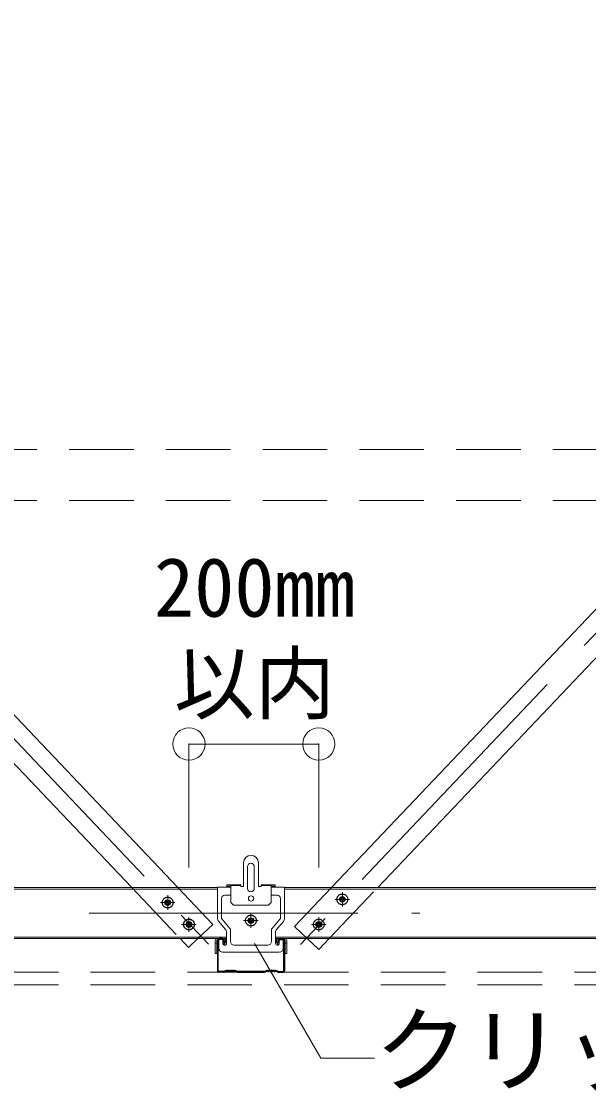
# Model space of a CAD drawing. Units: millimetres, scale not verified. Extents: x -7800 to 7800, y -5387 to 5300.
# Drawn here: x -5732 to -5310, y -1999 to -1200 of the extents above; entities that cross this region are included whole.
import ezdxf
from ezdxf.enums import TextEntityAlignment as Align

# ---------------------------------------------------------------- set-up
doc = ezdxf.new("R2010")
doc.units = ezdxf.units.MM
doc.header["$LTSCALE"] = 40
doc.header["$PDMODE"] = 32
doc.header["$PDSIZE"] = 24
doc.linetypes.add('CHAIN1', pattern=[8, 5, -1, 1, -1])
doc.linetypes.add('DASHED1', pattern=[1.8, 1.2, -0.6])
for name, color, linetype, lineweight in [('7-0_中心線', 4, 'CHAIN1', 9), ('7-2_野縁受け', 3, 'Continuous', 18), ('7-3_野縁', 2, 'Continuous', 25), ('7-4_ブレース・補強材', 4, 'Continuous', 9), ('7-5_寸法', 4, 'Continuous', 9), ('7-6_文字', 7, 'Continuous', 18), ('7-A_クリップ', 7, 'Continuous', 18), ('7-C_ビス・アンカーボルト・強調図形', 2, 'Continuous', 25), ('7-D_パネル', 4, 'DASHED1', 9)]:
    doc.layers.add(name, color=color, linetype=linetype, lineweight=lineweight)
doc.styles.add('ＭＳ ゴシック', font='')
doc.styles.get('ＭＳ ゴシック').set_extended_font_data('MS Gothic')

msp = doc.modelspace()

# ---------------------------------------------------------------- linework, layer by layer
at = {"layer": '7-0_中心線'}
for p, q in [((-6879.57, -531.13), (-5592.69, -1887.58)), ((-4900.15, -1229.96), (-5524.15, -1887.71)), ((-5623.1, -1851.13), (-5623.1, -1862.02)), ((-5493.13, -1848.74), (-5493.13, -1859.62)), ((-5628.54, -1856.58), (-5617.66, -1856.58)), ((-5498.57, -1854.18), (-5487.69, -1854.18)), ((-5681.51, -1864.44), (-5435.34, -1864.44)), ((-5607.27, -1867.44), (-5607.27, -1878.33)), ((-5561.16, -1864.51), (-5561.16, -1875.4)), ((-5510.64, -1867.44), (-5510.64, -1878.33)), ((-5612.72, -1872.88), (-5601.83, -1872.88)), ((-5566.61, -1869.96), (-5555.72, -1869.96)), ((-5516.08, -1872.88), (-5505.19, -1872.88))]:
    msp.add_line(p, q, dxfattribs=at)
at = {"layer": '7-2_野縁受け'}
for p, q in [((-5836.1, -1845.44), (-5586.08, -1845.44)), ((-5836.1, -1846.64), (-5586.08, -1846.64)), ((-5536.08, -1845.44), (-5286.1, -1845.44)), ((-5536.08, -1846.64), (-5286.1, -1846.64)), ((-5836.38, -1882.24), (-5579.33, -1882.24)), ((-5834.8, -1883.44), (-5579.33, -1883.44)), ((-5542.83, -1882.24), (-5232.56, -1882.24)), ((-5542.83, -1883.44), (-5232.56, -1883.44))]:
    msp.add_line(p, q, dxfattribs=at)
at = {"layer": '7-3_野縁'}
for p, q in [((-5582.5, -1883.44), (-5584.58, -1883.44)), ((-5582.5, -1883.97), (-5584.58, -1883.97)), ((-5539.65, -1883.44), (-5537.58, -1883.44)), ((-5539.65, -1883.97), (-5537.58, -1883.97)), ((-5586.08, -1884.86), (-5586.01, -1907.18)), ((-5585.48, -1907.21), (-5585.55, -1884.89)), ((-5581.53, -1884.94), (-5581.53, -1886.44)), ((-5581.53, -1886.44), (-5581, -1886.44)), ((-5581, -1884.94), (-5581, -1886.44)), ((-5541.15, -1884.94), (-5541.15, -1886.44)), ((-5540.62, -1886.44), (-5541.15, -1886.44)), ((-5540.62, -1884.94), (-5540.62, -1886.44)), ((-5536.67, -1907.21), (-5536.61, -1884.89)), ((-5536.08, -1884.86), (-5536.14, -1907.18)), ((-5581.51, -1907.91), (-5584.81, -1907.91)), ((-5579.59, -1907.06), (-5581.3, -1907.86)), ((-5581.08, -1908.35), (-5579.63, -1907.67)), ((-5578.85, -1907.9), (-5579.14, -1907.71)), ((-5578.85, -1907.26), (-5579.1, -1907.1)), ((-5578.05, -1907.1), (-5578.3, -1907.26)), ((-5578.05, -1907.73), (-5578.3, -1907.9)), ((-5577.25, -1907.26), (-5577.5, -1907.1)), ((-5577.25, -1907.9), (-5577.5, -1907.73)), ((-5576.45, -1907.1), (-5576.7, -1907.26)), ((-5576.45, -1907.73), (-5576.7, -1907.9)), ((-5575.65, -1907.26), (-5575.9, -1907.1)), ((-5575.65, -1907.9), (-5575.9, -1907.73)), ((-5574.85, -1907.1), (-5575.1, -1907.26)), ((-5574.85, -1907.73), (-5575.1, -1907.9)), ((-5574.05, -1907.26), (-5574.3, -1907.1)), ((-5574.05, -1907.9), (-5574.3, -1907.73)), ((-5573.26, -1907.1), (-5573.5, -1907.26)), ((-5573.21, -1907.71), (-5573.5, -1907.9)), ((-5571.06, -1907.86), (-5572.77, -1907.06)), ((-5571.28, -1908.35), (-5572.72, -1907.67)), ((-5551.31, -1907.91), (-5570.85, -1907.91)), ((-5549.39, -1907.06), (-5551.1, -1907.86)), ((-5550.88, -1908.35), (-5549.43, -1907.67)), ((-5548.65, -1907.9), (-5548.94, -1907.71)), ((-5548.65, -1907.26), (-5548.9, -1907.1)), ((-5547.85, -1907.1), (-5548.1, -1907.26)), ((-5547.85, -1907.73), (-5548.1, -1907.9)), ((-5547.05, -1907.26), (-5547.3, -1907.1)), ((-5547.05, -1907.9), (-5547.3, -1907.73)), ((-5546.25, -1907.1), (-5546.5, -1907.26)), ((-5546.25, -1907.73), (-5546.5, -1907.9)), ((-5545.45, -1907.26), (-5545.7, -1907.1)), ((-5545.45, -1907.9), (-5545.7, -1907.73)), ((-5544.65, -1907.1), (-5544.9, -1907.26)), ((-5544.65, -1907.73), (-5544.9, -1907.9)), ((-5543.85, -1907.26), (-5544.1, -1907.1)), ((-5543.85, -1907.9), (-5544.1, -1907.73)), ((-5543.06, -1907.1), (-5543.3, -1907.26)), ((-5543.01, -1907.71), (-5543.3, -1907.9)), ((-5540.86, -1907.86), (-5542.57, -1907.06)), ((-5541.08, -1908.35), (-5542.52, -1907.67)), ((-5540.65, -1907.91), (-5537.34, -1907.91)), ((-5581.5, -1908.44), (-5584.81, -1908.44)), ((-5570.86, -1908.44), (-5551.3, -1908.44)), ((-5540.66, -1908.44), (-5537.34, -1908.44))]:
    msp.add_line(p, q, dxfattribs=at)
for centre, radius, start, end in [((-5584.58, -1884.94), 1.5, 90, 176.98721), ((-5584.58, -1884.94), 0.97, 90, 176.98721), ((-5582.5, -1884.94), 1.5, 0, 90), ((-5582.5, -1884.94), 0.97, 0, 90), ((-5539.65, -1884.94), 1.5, 90, 180), ((-5539.65, -1884.94), 0.97, 90, 180), ((-5537.58, -1884.94), 1.5, 3.01279, 90), ((-5537.58, -1884.94), 0.97, 3.01279, 90), ((-5584.81, -1907.24), 1.2, 176.98721, 270), ((-5584.81, -1907.24), 0.67, 176.98721, 270), ((-5581.51, -1907.41), 0.5, 270, 295.09938), ((-5579.42, -1908.12), 0.5, 56.47553, 115.09938), ((-5579.38, -1907.52), 0.5, 56.47553, 115.09938), ((-5578.58, -1906.85), 0.5, 236.47553, 303.52447), ((-5578.58, -1907.48), 0.5, 236.47553, 303.52447), ((-5577.78, -1907.51), 0.5, 56.47553, 123.52447), ((-5577.78, -1908.15), 0.5, 56.47553, 123.52447), ((-5576.98, -1906.85), 0.5, 236.47553, 303.52447), ((-5576.98, -1907.48), 0.5, 236.47553, 303.52447), ((-5576.18, -1907.51), 0.5, 56.47553, 123.52447), ((-5576.18, -1908.15), 0.5, 56.47553, 123.52447), ((-5575.38, -1906.85), 0.5, 236.47553, 303.52447), ((-5575.38, -1907.48), 0.5, 236.47553, 303.52447), ((-5574.58, -1907.51), 0.5, 56.47553, 123.52447), ((-5574.58, -1908.15), 0.5, 56.47553, 123.52447), ((-5573.78, -1906.85), 0.5, 236.47553, 303.52447), ((-5573.78, -1907.48), 0.5, 236.47553, 303.52447), ((-5572.98, -1907.52), 0.5, 64.90062, 123.52447), ((-5572.94, -1908.12), 0.5, 64.90062, 123.52447), ((-5570.85, -1907.41), 0.5, 244.90062, 270), ((-5551.31, -1907.41), 0.5, 270, 295.09938), ((-5549.22, -1908.12), 0.5, 56.47553, 115.09938), ((-5549.18, -1907.52), 0.5, 56.47553, 115.09938), ((-5548.38, -1906.85), 0.5, 236.47553, 303.52447), ((-5548.38, -1907.48), 0.5, 236.47553, 303.52447), ((-5547.58, -1907.51), 0.5, 56.47553, 123.52447), ((-5547.58, -1908.15), 0.5, 56.47553, 123.52447), ((-5546.78, -1906.85), 0.5, 236.47553, 303.52447), ((-5546.78, -1907.48), 0.5, 236.47553, 303.52447), ((-5545.98, -1907.51), 0.5, 56.47553, 123.52447), ((-5545.98, -1908.15), 0.5, 56.47553, 123.52447), ((-5545.18, -1906.85), 0.5, 236.47553, 303.52447), ((-5545.18, -1907.48), 0.5, 236.47553, 303.52447), ((-5544.38, -1907.51), 0.5, 56.47553, 123.52447), ((-5544.38, -1908.15), 0.5, 56.47553, 123.52447), ((-5543.58, -1906.85), 0.5, 236.47553, 303.52447), ((-5543.58, -1907.48), 0.5, 236.47553, 303.52447), ((-5542.78, -1907.52), 0.5, 64.90062, 123.52447), ((-5542.74, -1908.12), 0.5, 64.90062, 123.52447), ((-5540.65, -1907.41), 0.5, 244.90062, 270), ((-5537.34, -1907.24), 1.2, 270, 3.01279), ((-5537.34, -1907.24), 0.67, 270, 3.01279), ((-5581.5, -1907.44), 1, 270, 295.09938), ((-5570.86, -1907.44), 1, 244.90062, 270), ((-5551.3, -1907.44), 1, 270, 295.09938), ((-5540.66, -1907.44), 1, 244.90062, 270)]:
    msp.add_arc(centre, radius, start, end, dxfattribs=at)
at = {"layer": '7-4_ブレース・補強材'}
for p, q in [((-6014.23, -1425.09), (-5615.44, -1845.44)), ((-5123.23, -1446.94), (-5501.28, -1845.44)), ((-6014.23, -1461.42), (-5649.9, -1845.44)), ((-5123.23, -1483.27), (-5466.82, -1845.44)), ((-5613.85, -1883.44), (-5607.59, -1890.04)), ((-5607.59, -1890.04), (-5600.63, -1883.44)), ((-5519.28, -1883.44), (-5510.65, -1891.63)), ((-5502.87, -1883.44), (-5510.65, -1891.63))]:
    msp.add_line(p, q, dxfattribs=at)
at = {"layer": '7-4_ブレース・補強材', "linetype": 'DASHED1'}
for p, q in [((-7208.38, -1519.19), (-4912.47, -1519.19)), ((-7208.38, -1557.19), (-4912.47, -1557.19)), ((-5649.9, -1845.44), (-5613.85, -1883.44)), ((-5528.78, -1874.43), (-5501.28, -1845.44)), ((-5502.87, -1883.44), (-5466.82, -1845.44)), ((-5528.78, -1874.43), (-5519.28, -1883.44))]:
    msp.add_line(p, q, dxfattribs=at)
msp.add_lwpolyline([(-5600.63, -1883.44), (-5589.45, -1872.84), (-5615.44, -1845.44)], dxfattribs=at)
at = {"layer": '7-5_寸法'}
for p, q in [((-5607.27, -1738.5), (-5510.64, -1738.5)), ((-5607.27, -1738.5), (-5607.27, -1830.55)), ((-5510.64, -1738.5), (-5510.64, -1830.55))]:
    msp.add_line(p, q, dxfattribs=at)
at = {"layer": '7-5_寸法', "color": 7}
for p in [(-5607.27, -1738.5), (-5510.64, -1738.5)]:
    msp.add_point(p, dxfattribs=at)
at = {"layer": '7-6_文字'}
for p, q in [((-5558.48, -1887.16), (-5509.22, -1972.48)), ((-5509.22, -1972.48), (-5469.27, -1972.48))]:
    msp.add_line(p, q, dxfattribs=at)
at = {"layer": '7-A_クリップ'}
for p, q in [((-5566.58, -1826.94), (-5566.58, -1844.54)), ((-5555.58, -1826.94), (-5555.58, -1844.54)), ((-5563.63, -1829.84), (-5563.63, -1846.04)), ((-5558.63, -1829.84), (-5558.63, -1846.04)), ((-5579.08, -1843.24), (-5579.08, -1844.44)), ((-5576.08, -1843.24), (-5579.08, -1843.24)), ((-5576.08, -1843.24), (-5576.08, -1856.54)), ((-5576.08, -1843.24), (-5568.58, -1843.24)), ((-5568.58, -1843.54), (-5576.08, -1843.54)), ((-5576.08, -1843.84), (-5568.58, -1843.84)), ((-5568.58, -1843.24), (-5568.58, -1844.54)), ((-5553.58, -1843.24), (-5546.08, -1843.24)), ((-5553.58, -1843.24), (-5553.58, -1844.54)), ((-5553.58, -1843.54), (-5546.08, -1843.54)), ((-5553.58, -1843.84), (-5546.08, -1843.84)), ((-5546.08, -1856.54), (-5546.08, -1843.24)), ((-5546.08, -1843.24), (-5543.08, -1843.24)), ((-5543.08, -1843.24), (-5543.08, -1844.44)), ((-5586.08, -1868.08), (-5586.08, -1845.04)), ((-5576.08, -1845.04), (-5586.08, -1845.04)), ((-5580.58, -1851.04), (-5576.08, -1851.04)), ((-5579.08, -1844.44), (-5576.08, -1844.44)), ((-5579.08, -1844.44), (-5579.01, -1845.04)), ((-5568.58, -1844.54), (-5568.58, -1844.44)), ((-5568.58, -1844.54), (-5566.58, -1844.54)), ((-5555.58, -1844.54), (-5553.58, -1844.54)), ((-5553.58, -1844.54), (-5553.58, -1844.44)), ((-5546.08, -1844.44), (-5543.08, -1844.44)), ((-5546.08, -1851.04), (-5541.58, -1851.04)), ((-5543.08, -1844.44), (-5543.15, -1845.04)), ((-5583.08, -1868.08), (-5583.08, -1853.54)), ((-5548.08, -1858.54), (-5546.08, -1856.54)), ((-5539.08, -1868.08), (-5539.08, -1853.54)), ((-5580.27, -1876.42), (-5585.14, -1870.66)), ((-5576.56, -1876.16), (-5582.84, -1868.72)), ((-5545.59, -1876.16), (-5539.31, -1868.72)), ((-5541.89, -1876.42), (-5537.02, -1870.66)), ((-5585.28, -1883.44), (-5581.1, -1883.44)), ((-5585.03, -1890.54), (-5585.03, -1883.94)), ((-5583.13, -1883.94), (-5585.03, -1883.94)), ((-5581.18, -1883.94), (-5581.18, -1885.39)), ((-5579.98, -1883.94), (-5579.98, -1885.39)), ((-5579.48, -1883.44), (-5579.33, -1883.44)), ((-5579.33, -1879), (-5579.33, -1883.94)), ((-5579.33, -1886.94), (-5579.33, -1883.94)), ((-5576.33, -1876.81), (-5576.33, -1885.59)), ((-5576.33, -1883.44), (-5576.33, -1885.59)), ((-5545.83, -1876.81), (-5545.83, -1885.59)), ((-5545.83, -1883.44), (-5545.83, -1885.59)), ((-5542.83, -1879), (-5542.83, -1883.94)), ((-5542.83, -1883.44), (-5542.68, -1883.44)), ((-5542.83, -1886.94), (-5542.83, -1883.94)), ((-5542.18, -1883.94), (-5542.18, -1885.39)), ((-5536.88, -1883.44), (-5541.05, -1883.44)), ((-5540.98, -1883.94), (-5540.98, -1885.39)), ((-5539.03, -1883.94), (-5537.13, -1883.94)), ((-5537.13, -1890.54), (-5537.13, -1883.94)), ((-5587.68, -1884.64), (-5587.68, -1886.74)), ((-5587.68, -1886.74), (-5587.68, -1894.54)), ((-5587.68, -1886.74), (-5586.48, -1886.74)), ((-5586.48, -1884.64), (-5586.48, -1886.74)), ((-5586.48, -1886.74), (-5586.48, -1894.54)), ((-5582.13, -1884.94), (-5582.13, -1886.94)), ((-5573.58, -1888.34), (-5548.58, -1888.34)), ((-5540.03, -1884.94), (-5540.03, -1886.94)), ((-5535.68, -1884.64), (-5535.68, -1886.74)), ((-5535.68, -1886.74), (-5535.68, -1894.54)), ((-5534.48, -1886.74), (-5535.68, -1886.74)), ((-5534.48, -1884.64), (-5534.48, -1886.74)), ((-5534.48, -1886.74), (-5534.48, -1894.54)), ((-5587.68, -1894.54), (-5586.48, -1894.54)), ((-5582.03, -1893.54), (-5540.13, -1893.54)), ((-5535.68, -1894.54), (-5534.48, -1894.54))]:
    msp.add_line(p, q, dxfattribs=at)
for points in [[(-5536.08, -1868.08), (-5536.08, -1845.04), (-5546.08, -1845.04)], [(-5548.08, -1858.54), (-5574.08, -1858.54), (-5576.08, -1856.54)]]:
    msp.add_lwpolyline(points, dxfattribs=at)
msp.add_circle((-5561.08, -1853.54), 2, dxfattribs=at)
for centre, radius, start, end in [((-5561.08, -1826.94), 5.5, 90, 180), ((-5561.13, -1829.84), 2.5, 0, 180), ((-5561.08, -1826.94), 5.5, 0, 90), ((-5580.58, -1853.54), 2.5, 90, 180), ((-5561.13, -1846.04), 2.5, 180, 0), ((-5541.58, -1853.54), 2.5, 0, 90), ((-5582.08, -1868.08), 4, 180, 220.15601), ((-5582.08, -1868.08), 1, 180, 220.15601), ((-5540.08, -1868.08), 1, 319.84401, 0), ((-5540.08, -1868.08), 4, 319.84401, 0), ((-5577.33, -1876.81), 1, 0, 40.15601), ((-5544.83, -1876.81), 1, 139.84401, 180), ((-5585.28, -1884.64), 2.4, 149.97663, 180), ((-5585.28, -1884.64), 1.2, 90, 180), ((-5583.13, -1884.94), 1, 0, 90), ((-5579.48, -1883.94), 1.7, 162.86548, 180), ((-5583.33, -1879), 4, 0, 40.15601), ((-5579.48, -1883.94), 0.5, 90, 180), ((-5538.83, -1879), 4, 139.84401, 180), ((-5542.68, -1883.94), 0.5, 0, 90), ((-5542.68, -1883.94), 1.7, 0, 17.13452), ((-5539.03, -1884.94), 1, 90, 180), ((-5536.88, -1884.64), 1.2, 0, 90), ((-5536.88, -1884.64), 2.4, 0, 30.02337), ((-5582.03, -1890.54), 3, 180, 270), ((-5582.53, -1885.39), 1.35, 287.24296, 0), ((-5580.73, -1886.94), 1.4, 180, 0), ((-5582.53, -1885.39), 2.55, 286.49113, 0), ((-5573.58, -1885.59), 2.75, 180, 270), ((-5548.58, -1885.59), 2.75, 270, 0), ((-5541.43, -1886.94), 1.4, 180, 0), ((-5539.63, -1885.39), 2.55, 180, 253.51538), ((-5539.63, -1885.39), 1.35, 180, 252.77241), ((-5540.13, -1890.54), 3, 270, 0)]:
    msp.add_arc(centre, radius, start, end, dxfattribs=at)
at = {"layer": '7-C_ビス・アンカーボルト・強調図形', "linetype": 'DASHED1'}
for centre in [(-5493.13, -1854.18), (-5623.1, -1856.58), (-5561.16, -1869.96), (-5607.27, -1872.88), (-5510.64, -1872.88)]:
    msp.add_circle(centre, 4, dxfattribs=at)
at = {"layer": '7-C_ビス・アンカーボルト・強調図形'}
for centre, radius in [((-5493.13, -1854.18), 2.05), ((-5623.1, -1856.58), 2.05), ((-5623.1, -1856.58), 1.7), ((-5493.13, -1854.18), 1.7), ((-5561.16, -1869.96), 2.05), ((-5561.16, -1869.96), 1.7), ((-5607.27, -1872.88), 2.05), ((-5607.27, -1872.88), 1.7), ((-5510.64, -1872.88), 2.05), ((-5510.64, -1872.88), 1.7)]:
    msp.add_circle(centre, radius, dxfattribs=at)
for centre, radius, start, end in [((-5624.96, -1853.79), 3.35, 274.24675, 303.62149), ((-5625.2, -1858.33), 2.74, 39.93987, 76.12868), ((-5621.24, -1859.37), 3.35, 94.24673, 123.62148), ((-5621, -1854.82), 2.74, 219.93982, 256.12863), ((-5494.99, -1851.39), 3.35, 274.24675, 303.62149), ((-5495.23, -1855.94), 2.74, 39.93987, 76.12868), ((-5491.27, -1856.97), 3.35, 94.24673, 123.62148), ((-5491.03, -1852.42), 2.74, 219.93982, 256.12863), ((-5609.13, -1870.09), 3.35, 274.24675, 303.62149), ((-5609.37, -1874.64), 2.74, 39.93987, 76.12868), ((-5605.42, -1875.68), 3.35, 94.24673, 123.62148), ((-5605.18, -1871.13), 2.74, 219.93982, 256.12863), ((-5563.02, -1867.17), 3.35, 274.24675, 303.62149), ((-5563.26, -1871.71), 2.74, 39.93987, 76.12868), ((-5559.31, -1872.75), 3.35, 94.24673, 123.62148), ((-5559.07, -1868.2), 2.74, 219.93982, 256.12863), ((-5512.49, -1870.09), 3.35, 274.24675, 303.62149), ((-5512.73, -1874.64), 2.74, 39.93987, 76.12868), ((-5508.78, -1875.68), 3.35, 94.24673, 123.62148), ((-5508.54, -1871.13), 2.74, 219.93982, 256.12863)]:
    msp.add_arc(centre, radius, start, end, dxfattribs=at)
at = {"layer": '7-D_パネル'}
for p, q in [((-4912.47, -1908.44), (-7208.38, -1908.44)), ((-4912.47, -1917.94), (-7208.38, -1917.94))]:
    msp.add_line(p, q, dxfattribs=at)

# ---------------------------------------------------------------- texts
at = {"layer": '7-5_寸法', "style": 'ＭＳ ゴシック'}
for s, p in [('200mm', (-5633.36, -1656.89)), ('以内', (-5618.36, -1728.5))]:
    msp.add_text(s, height=43.99, dxfattribs=at).set_placement(p, align=Align.BOTTOM_LEFT)
at = {"layer": '7-6_文字', "style": 'ＭＳ ゴシック'}
msp.add_text('クリップ（補強部）', height=51.32, dxfattribs=at).set_placement((-5469.27, -2007.48), align=Align.BOTTOM_LEFT)

doc.saveas('drawing.dxf')
